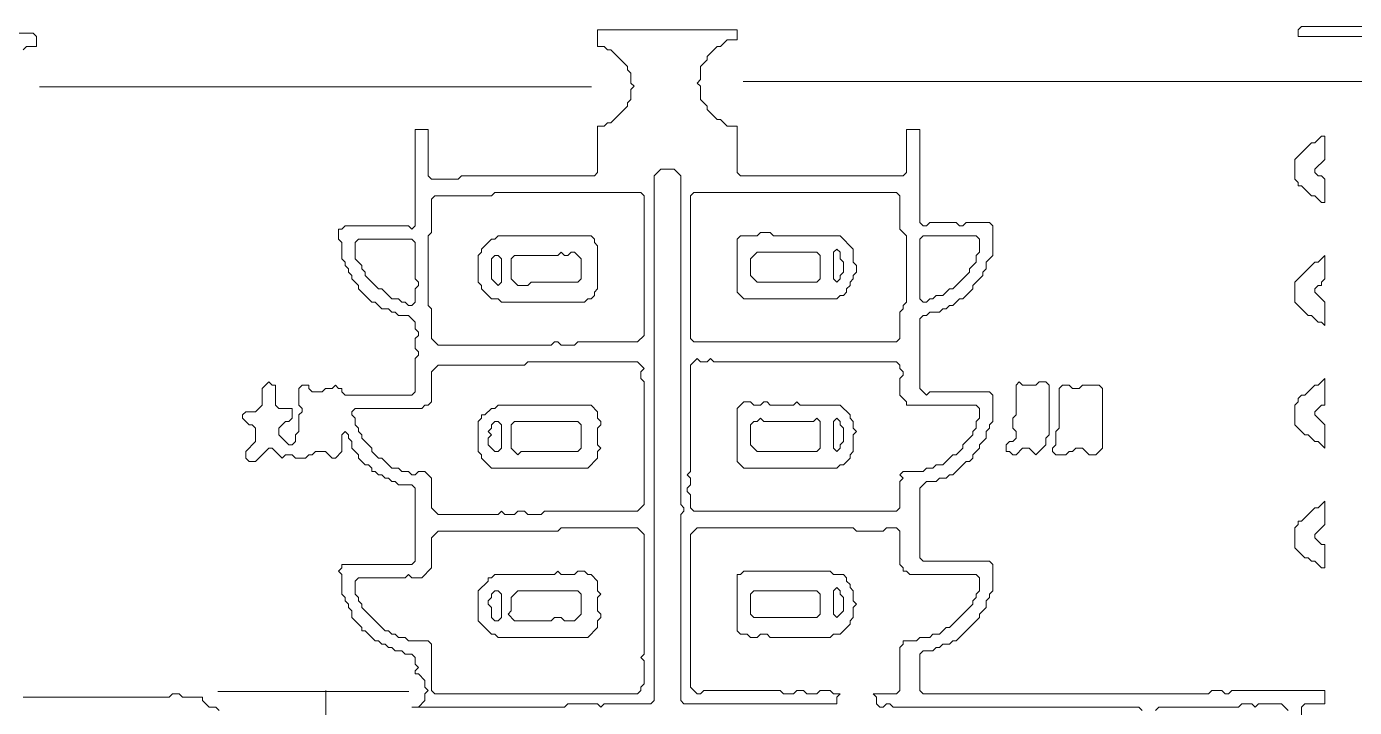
# Model space of a CAD drawing. Header units: millimetres. Extents: x 4 to 412, y 4 to 290.
# Drawn here: x 134.25 to 169.27, y 206.93 to 224.89 of the extents above; entities that cross this region are included whole.
import ezdxf

# ---------------------------------------------------------------- set-up
doc = ezdxf.new("R2010")
doc.units = ezdxf.units.MM
for name, color, linetype, lineweight in [('TRACE_CURVE', 6, 'Continuous', 0), ('TRACE_STRAIGHT', 5, 'Continuous', 0), ('TRACE_TEXT_SYMBOL', 6, 'Continuous', 0)]:
    doc.layers.add(name, color=color, linetype=linetype, lineweight=lineweight)

msp = doc.modelspace()

# ---------------------------------------------------------------- linework, layer by layer
at = {"layer": 'TRACE_CURVE', "color": 6}
for points in [[(134.164, 224.278), (134.251, 224.365), (134.514, 224.365), (134.514, 224.628), (134.427, 224.716), (132.325, 224.716)], [(149.314, 224.803), (149.314, 224.365), (149.489, 224.365), (149.577, 224.278), (149.665, 224.278), (150.102, 223.84), (150.102, 223.752), (150.19, 223.665), (150.19, 223.402), (150.278, 223.315), (150.19, 223.227), (150.19, 222.964), (150.102, 222.877), (150.102, 222.789), (149.665, 222.351), (149.577, 222.351), (149.489, 222.264), (149.314, 222.264), (149.314, 221.038), (149.227, 220.95), (145.724, 220.95), (145.636, 220.862), (144.935, 220.862), (144.848, 220.95), (144.848, 222.176), (144.498, 222.176), (144.498, 219.636), (144.41, 219.549), (144.322, 219.636), (142.659, 219.636), (142.571, 219.549), (142.483, 219.549), (142.483, 219.286), (142.571, 219.199), (142.571, 218.761), (142.659, 218.673), (142.659, 218.585), (142.746, 218.498), (142.746, 218.41), (142.834, 218.323), (142.834, 218.235), (143.009, 218.06), (143.009, 217.972), (143.359, 217.622), (143.447, 217.622), (143.622, 217.447), (143.797, 217.447), (143.885, 217.359), (143.972, 217.359), (144.06, 217.272), (144.322, 217.272), (144.498, 217.097), (144.498, 216.922), (144.585, 216.834), (144.585, 216.746), (144.498, 216.659), (144.498, 216.396), (144.585, 216.309), (144.585, 216.221), (144.498, 216.133), (144.498, 215.258), (144.41, 215.17), (142.659, 215.17), (142.571, 215.258)], [(152.467, 222.439), (152.204, 222.701), (152.204, 222.789), (152.029, 222.964), (152.029, 223.315), (151.941, 223.402), (152.029, 223.49), (152.029, 223.84), (152.204, 224.015), (152.204, 224.103), (152.467, 224.365), (152.554, 224.365), (152.73, 224.541), (152.992, 224.541), (152.992, 224.803), (149.314, 224.803)], [(159.648, 210.791), (157.896, 210.791), (157.809, 210.879), (157.809, 212.718), (157.984, 212.893), (158.247, 212.893), (158.334, 212.981), (158.51, 212.981), (158.597, 213.068), (158.685, 213.068), (159.035, 213.419), (159.123, 213.419), (159.21, 213.506), (159.21, 213.594), (159.385, 213.769), (159.385, 213.856), (159.56, 214.032), (159.56, 214.207), (159.648, 214.294), (159.648, 214.382), (159.736, 214.47), (159.736, 215.17), (159.648, 215.258), (158.072, 215.258), (157.984, 215.17), (157.809, 215.345), (157.809, 217.184), (157.896, 217.272), (157.984, 217.272), (158.072, 217.359), (158.334, 217.359), (158.422, 217.447), (158.51, 217.447), (158.597, 217.535), (158.685, 217.535), (158.86, 217.71), (158.947, 217.71), (159.21, 217.972), (159.21, 218.06), (159.473, 218.323), (159.473, 218.41), (159.56, 218.498), (159.56, 218.673), (159.736, 218.848), (159.736, 219.636), (159.648, 219.724), (159.035, 219.724), (158.947, 219.636), (158.86, 219.636), (158.772, 219.724), (158.072, 219.724), (157.984, 219.636), (157.896, 219.636), (157.809, 219.724), (157.809, 222.176), (157.459, 222.176), (157.459, 221.038), (157.371, 220.95), (153.08, 220.95), (152.992, 221.038), (152.992, 222.264), (152.73, 222.264), (152.554, 222.439), (152.467, 222.439)], [(150.715, 207.026), (150.803, 207.113), (150.803, 220.95), (150.978, 221.125), (151.328, 221.125), (151.504, 220.95), (151.504, 212.28), (151.591, 212.193), (151.591, 212.105), (151.504, 212.017), (151.504, 207.113), (151.591, 207.026), (155.62, 207.026), (155.62, 207.201), (155.707, 207.288), (155.532, 207.288), (155.444, 207.376), (155.182, 207.376), (155.094, 207.288), (154.831, 207.288), (154.744, 207.376), (154.569, 207.376), (154.481, 207.288), (154.218, 207.288), (154.131, 207.376), (152.117, 207.376), (152.029, 207.288), (151.941, 207.288), (151.766, 207.464), (151.766, 211.492), (151.941, 211.667), (156.057, 211.667), (156.145, 211.58), (156.846, 211.58), (156.933, 211.667), (157.196, 211.667), (157.283, 211.58), (157.283, 210.704), (157.371, 210.616), (157.371, 210.529), (157.459, 210.529), (157.546, 210.441), (159.298, 210.441), (159.385, 210.354), (159.385, 210.003), (159.298, 209.916), (159.298, 209.828), (159.21, 209.74), (159.21, 209.653), (158.597, 209.04), (158.51, 209.04), (158.334, 208.865), (158.159, 208.865), (158.072, 208.777), (157.809, 208.777), (157.721, 208.69), (157.371, 208.69), (157.371, 208.602), (157.283, 208.514), (157.283, 207.376), (157.196, 207.288), (156.583, 207.288), (156.67, 207.201), (156.67, 207.026)], [(142.571, 215.258), (142.571, 215.345), (142.483, 215.345), (142.396, 215.433), (142.308, 215.345), (142.133, 215.345), (142.046, 215.258), (141.783, 215.258), (141.695, 215.345), (141.695, 215.433), (141.52, 215.433), (141.433, 215.345), (141.433, 214.907), (141.52, 214.82), (141.52, 214.732), (141.433, 214.645), (141.433, 214.207), (141.345, 214.119), (141.345, 213.944), (141.257, 213.856), (141.17, 213.856), (140.907, 214.119), (140.907, 214.294), (141.082, 214.47), (141.17, 214.47), (141.257, 214.557), (141.257, 214.82), (140.907, 214.82), (140.82, 214.907), (140.82, 215.433), (140.732, 215.433), (140.644, 215.52), (140.469, 215.345), (140.469, 214.907), (140.294, 214.732), (140.031, 214.732), (139.944, 214.645), (139.944, 214.557), (140.119, 214.382), (140.206, 214.382), (140.294, 214.294), (140.294, 213.944), (140.031, 213.681), (140.031, 213.506), (140.119, 213.419), (140.294, 213.419), (140.644, 213.769), (140.732, 213.769), (140.995, 213.506), (141.082, 213.594), (141.257, 213.594), (141.345, 213.506), (141.608, 213.506), (141.695, 213.594), (141.783, 213.594), (141.87, 213.681), (142.133, 213.681), (142.308, 213.506), (142.396, 213.506), (142.571, 213.681), (142.571, 214.119), (142.659, 214.207), (142.746, 214.119), (142.746, 214.032)], [(142.746, 214.032), (142.834, 213.944), (142.834, 213.769), (143.009, 213.594), (143.009, 213.506), (143.184, 213.331), (143.272, 213.331), (143.359, 213.243), (143.359, 213.156), (143.447, 213.156), (143.534, 213.068), (143.622, 213.068), (143.709, 212.981), (143.797, 212.981), (143.885, 212.893), (143.972, 212.893), (144.06, 212.806), (144.41, 212.806), (144.498, 212.718), (144.498, 210.791), (144.41, 210.704), (142.571, 210.704), (142.571, 210.616), (142.483, 210.529), (142.571, 210.441), (142.571, 209.916), (142.659, 209.828), (142.659, 209.74), (142.746, 209.653), (142.746, 209.565), (142.834, 209.478), (142.834, 209.303), (143.096, 209.04), (143.096, 208.952), (143.184, 208.952), (143.447, 208.69), (143.534, 208.69), (143.622, 208.602), (143.709, 208.602), (143.797, 208.514), (143.885, 208.514), (143.972, 208.427), (144.147, 208.427), (144.235, 208.339), (144.41, 208.339), (144.498, 208.252), (144.498, 208.077), (144.585, 207.989), (144.498, 207.901), (144.498, 207.814), (144.585, 207.814), (144.76, 207.639), (144.76, 207.464), (144.848, 207.376), (144.76, 207.288), (144.76, 207.113), (144.585, 206.938), (144.41, 206.938), (148.438, 206.938), (148.526, 207.026), (149.314, 207.026), (149.402, 206.938), (149.489, 207.026), (150.715, 207.026)], [(167.88, 206.5), (167.88, 206.938), (167.968, 207.026), (168.493, 207.026), (168.493, 207.376), (166.041, 207.376), (165.953, 207.288), (165.866, 207.288), (165.778, 207.376), (165.515, 207.376), (165.428, 207.288), (157.896, 207.288), (157.809, 207.376), (157.809, 208.339), (157.896, 208.427), (158.159, 208.427), (158.247, 208.514), (158.334, 208.514), (158.422, 208.602), (158.597, 208.602), (158.685, 208.69), (158.772, 208.69), (159.385, 209.303), (159.385, 209.39), (159.56, 209.565), (159.56, 209.74), (159.648, 209.828), (159.648, 209.916), (159.736, 210.003), (159.736, 210.704), (159.648, 210.791)], [(139.331, 206.851), (139.243, 206.938), (139.068, 206.938), (138.893, 207.113), (138.893, 207.201), (138.367, 207.201), (138.28, 207.288), (138.105, 207.288), (138.017, 207.201), (134.164, 207.201)], [(156.67, 207.026), (156.758, 206.938), (156.846, 206.938), (156.933, 207.026), (157.021, 207.026), (157.108, 206.938), (163.589, 206.938), (163.676, 206.851)], [(164.027, 206.851), (164.114, 206.938), (166.216, 206.938), (166.304, 207.026), (166.566, 207.026), (166.654, 206.938), (166.742, 207.026), (167.355, 207.026), (167.53, 206.851)]]:
    msp.add_lwpolyline(points, dxfattribs=at)
for points in [[(146.512, 220.425), (146.599, 220.512), (150.453, 220.512), (150.54, 220.425), (150.54, 216.746), (150.365, 216.571), (148.789, 216.571), (148.701, 216.484), (148.351, 216.484), (148.263, 216.571), (148.176, 216.571), (148.088, 216.484), (145.111, 216.484), (144.935, 216.659), (144.935, 217.447), (144.848, 217.535), (144.848, 219.374), (144.935, 219.461), (144.935, 220.337), (145.023, 220.425)], [(151.766, 220.425), (151.854, 220.512), (157.196, 220.512), (157.283, 220.425), (157.283, 219.549), (157.459, 219.374), (157.459, 217.622), (157.371, 217.535), (157.371, 217.447), (157.283, 217.359), (157.283, 216.659), (157.196, 216.571), (151.854, 216.571), (151.766, 216.659)], [(142.921, 219.199), (143.009, 219.286), (144.41, 219.286), (144.498, 219.199), (144.498, 218.235), (144.585, 218.148), (144.585, 218.06), (144.498, 217.972), (144.498, 217.622), (144.41, 217.535), (144.322, 217.535), (144.235, 217.622), (144.147, 217.622), (144.06, 217.71), (143.885, 217.71), (143.622, 217.972), (143.534, 217.972), (143.184, 218.323), (143.184, 218.41), (143.096, 218.498), (143.096, 218.585), (142.921, 218.761)], [(157.809, 219.286), (157.896, 219.374), (159.298, 219.374), (159.385, 219.286), (159.385, 218.936), (159.298, 218.848), (159.298, 218.673), (159.123, 218.498), (159.123, 218.41), (158.685, 217.972), (158.597, 217.972), (158.422, 217.797), (158.247, 217.797), (158.159, 217.71), (158.072, 217.71), (157.984, 217.622), (157.896, 217.622), (157.809, 217.71)], [(151.941, 216.133), (152.029, 216.046), (152.204, 216.046), (152.292, 216.133), (152.379, 216.046), (157.196, 216.046), (157.283, 215.958), (157.283, 215.871), (157.371, 215.783), (157.371, 215.696), (157.283, 215.608), (157.283, 215.17), (157.459, 214.995), (157.459, 214.907), (159.298, 214.907), (159.385, 214.82), (159.385, 214.557), (159.298, 214.47), (159.298, 214.294), (159.21, 214.207), (159.21, 214.119), (158.947, 213.856), (158.947, 213.769), (158.772, 213.594), (158.685, 213.594), (158.422, 213.331), (158.247, 213.331), (158.159, 213.243), (157.984, 213.243), (157.896, 213.156), (157.371, 213.156), (157.283, 213.068), (157.371, 212.981), (157.283, 212.893), (157.283, 212.193), (157.196, 212.105), (151.854, 212.105), (151.766, 212.193), (151.766, 212.543), (151.679, 212.63), (151.679, 212.718), (151.766, 212.806), (151.766, 212.981), (151.679, 213.068), (151.766, 213.156), (151.766, 215.958)], [(147.388, 215.958), (147.475, 216.046), (150.365, 216.046), (150.54, 215.871), (150.453, 215.783), (150.453, 215.608), (150.54, 215.52), (150.54, 212.28), (150.365, 212.105), (147.913, 212.105), (147.825, 212.017), (147.475, 212.017), (147.388, 212.105), (147.212, 212.105), (147.125, 212.017), (146.862, 212.017), (146.775, 212.105), (146.687, 212.017), (145.111, 212.017), (144.935, 212.193), (144.935, 212.981), (144.76, 213.156), (144.585, 213.156), (144.498, 213.068), (144.41, 213.068), (144.322, 213.156), (144.147, 213.156), (144.06, 213.243), (143.885, 213.243), (143.622, 213.506), (143.534, 213.506), (143.359, 213.681), (143.359, 213.769), (143.096, 214.032), (143.096, 214.119), (143.009, 214.207), (143.009, 214.294), (142.921, 214.382), (142.921, 214.557), (142.834, 214.645), (142.834, 214.732), (142.921, 214.82), (144.673, 214.82), (144.76, 214.907), (144.848, 214.907), (144.935, 214.995), (144.935, 215.783), (145.111, 215.958)], [(148.263, 211.58), (148.351, 211.667), (150.365, 211.667), (150.54, 211.492), (150.54, 208.339), (150.453, 208.252), (150.54, 208.164), (150.54, 207.551), (150.453, 207.464), (150.453, 207.376), (150.365, 207.288), (145.023, 207.288), (144.935, 207.376), (144.935, 208.602), (144.848, 208.69), (144.322, 208.69), (144.235, 208.777), (144.06, 208.777), (143.972, 208.865), (143.885, 208.865), (143.797, 208.952), (143.709, 208.952), (143.096, 209.565), (143.096, 209.653), (143.009, 209.74), (143.009, 209.828), (142.921, 209.916), (142.921, 210.266), (143.009, 210.354), (144.235, 210.354), (144.322, 210.441), (144.41, 210.354), (144.673, 210.354), (144.935, 210.616), (144.935, 211.404), (145.111, 211.58)]]:
    msp.add_lwpolyline(points, close=True, dxfattribs=at)
at = {"layer": 'TRACE_STRAIGHT', "color": 5}
for p, q in [((134.594, 223.297), (149.154, 223.297)), ((153.152, 223.443), (186.364, 223.443)), ((139.298, 207.348), (144.333, 207.348)), ((142.146, 207.376), (142.146, 196.522))]:
    msp.add_line(p, q, dxfattribs=at)
at = {"layer": 'TRACE_TEXT_SYMBOL', "color": 6}
for points in [[(167.88, 224.891), (167.792, 224.803), (167.792, 224.628), (171.558, 224.628), (171.558, 224.803), (171.471, 224.891)], [(168.405, 222.001), (168.23, 221.826), (168.143, 221.826), (167.705, 221.388), (167.705, 220.862), (167.792, 220.775), (167.792, 220.687), (167.88, 220.687), (168.143, 220.425), (168.23, 220.425), (168.405, 220.249), (168.493, 220.249), (168.493, 220.862), (168.405, 220.95), (168.318, 220.95), (168.23, 221.038), (168.23, 221.125), (168.493, 221.388), (168.493, 222.001)], [(146.687, 219.374), (146.599, 219.286), (146.512, 219.286), (146.249, 219.023), (146.249, 218.936), (146.162, 218.848), (146.162, 218.148), (146.249, 218.06), (146.249, 217.972), (146.512, 217.71), (146.687, 217.71), (146.775, 217.622), (148.964, 217.622), (149.051, 217.71), (149.139, 217.71), (149.227, 217.797), (149.227, 217.885), (149.314, 217.972), (149.314, 219.111), (149.227, 219.199), (149.227, 219.286), (149.139, 219.374)], [(153.605, 219.461), (153.518, 219.374), (153.08, 219.374), (152.992, 219.286), (152.992, 217.885), (153.167, 217.71), (155.62, 217.71), (155.707, 217.797), (155.795, 217.797), (155.882, 217.885), (155.882, 217.972), (155.97, 218.06), (155.97, 218.148), (156.057, 218.235), (156.057, 218.323), (156.145, 218.41), (156.145, 218.585), (156.057, 218.673), (156.057, 219.023), (155.707, 219.374), (153.956, 219.374), (153.868, 219.461)], [(148.263, 218.848), (148.351, 218.936), (148.438, 218.848), (148.526, 218.848), (148.614, 218.936), (148.701, 218.936), (148.876, 218.761), (148.876, 218.235), (148.789, 218.148), (147.563, 218.148), (147.475, 218.06), (147.212, 218.06), (147.037, 218.235), (147.037, 218.761), (147.125, 218.848)], [(153.518, 218.936), (155.094, 218.936), (155.182, 218.848), (155.182, 218.235), (155.094, 218.148), (153.518, 218.148), (153.343, 218.323), (153.343, 218.761)], [(155.532, 218.936), (155.62, 219.023), (155.707, 218.936), (155.707, 218.761), (155.795, 218.673), (155.795, 218.41), (155.707, 218.323), (155.707, 218.235), (155.62, 218.148), (155.532, 218.235)], [(146.512, 218.761), (146.599, 218.848), (146.687, 218.848), (146.775, 218.761), (146.775, 218.148), (146.687, 218.06), (146.512, 218.235)], [(168.493, 218.848), (168.318, 218.673), (168.23, 218.673), (167.705, 218.148), (167.705, 217.622), (168.055, 217.272), (168.143, 217.272), (168.318, 217.097), (168.405, 217.097), (168.493, 217.009), (168.493, 217.622), (168.23, 217.885), (168.23, 217.972), (168.318, 218.06), (168.405, 218.06), (168.405, 218.148), (168.493, 218.235)], [(160.436, 215.52), (160.349, 215.433), (160.349, 214.645), (160.261, 214.557), (160.261, 214.294), (160.349, 214.207), (160.349, 214.032), (160.261, 213.944), (160.173, 213.944), (160.086, 213.856), (160.086, 213.681), (160.173, 213.681), (160.261, 213.594), (160.349, 213.594), (160.524, 213.769), (160.699, 213.769), (160.874, 213.594), (161.137, 213.856), (161.137, 214.032), (161.224, 214.119), (161.224, 215.433), (161.137, 215.52), (160.962, 215.52), (160.874, 215.433), (160.524, 215.433)], [(161.575, 215.433), (161.487, 215.345), (161.487, 214.294), (161.399, 214.207), (161.399, 213.856), (161.312, 213.769), (161.312, 213.681), (161.399, 213.594), (161.662, 213.594), (161.75, 213.681), (161.837, 213.681), (161.925, 213.769), (162.1, 213.769), (162.275, 213.594), (162.45, 213.594), (162.626, 213.769), (162.626, 215.345), (162.538, 215.433), (162.1, 215.433), (162.012, 215.345), (161.837, 215.345), (161.75, 215.433)], [(168.493, 215.608), (168.318, 215.433), (168.23, 215.433), (167.968, 215.17), (167.88, 215.17), (167.792, 215.083), (167.792, 214.995), (167.705, 214.907), (167.705, 214.382), (167.968, 214.119), (168.055, 214.119), (168.23, 213.944), (168.318, 213.944), (168.493, 213.769), (168.493, 214.382), (168.23, 214.645), (168.23, 214.732), (168.405, 214.907), (168.493, 214.907)], [(146.687, 214.907), (146.599, 214.82), (146.512, 214.82), (146.337, 214.645), (146.249, 214.645), (146.249, 214.557), (146.162, 214.47), (146.162, 213.681), (146.249, 213.594), (146.249, 213.506), (146.512, 213.243), (149.051, 213.243), (149.314, 213.506), (149.314, 213.681), (149.402, 213.769), (149.314, 213.856), (149.314, 214.294), (149.402, 214.382), (149.402, 214.47), (149.314, 214.557), (149.314, 214.732), (149.139, 214.907)], [(153.167, 214.995), (152.992, 214.82), (152.992, 213.419), (153.167, 213.243), (155.62, 213.243), (155.707, 213.331), (155.795, 213.331), (155.97, 213.506), (155.97, 213.594), (156.057, 213.681), (156.057, 214.119), (156.145, 214.207), (156.057, 214.294), (156.057, 214.47), (155.97, 214.557), (155.97, 214.645), (155.707, 214.907), (154.656, 214.907), (154.569, 214.995), (154.481, 214.907), (153.868, 214.907), (153.781, 214.995), (153.693, 214.995), (153.605, 214.907), (153.43, 214.907), (153.343, 214.995)], [(146.512, 214.382), (146.599, 214.47), (146.687, 214.47), (146.775, 214.382), (146.775, 213.769), (146.687, 213.681), (146.599, 213.681), (146.424, 213.856), (146.424, 214.032), (146.512, 214.119), (146.424, 214.207), (146.512, 214.294)], [(147.037, 214.382), (147.125, 214.47), (148.789, 214.47), (148.876, 214.382), (148.876, 213.769), (148.789, 213.681), (147.3, 213.681), (147.212, 213.594), (147.037, 213.769)], [(153.518, 214.47), (153.605, 214.557), (153.693, 214.47), (155.007, 214.47), (155.094, 214.557), (155.182, 214.47), (155.182, 213.769), (155.094, 213.681), (153.518, 213.681), (153.343, 213.856), (153.343, 214.382), (153.43, 214.47)], [(155.532, 214.47), (155.62, 214.557), (155.707, 214.47), (155.707, 214.382), (155.795, 214.294), (155.795, 213.944), (155.707, 213.856), (155.707, 213.769), (155.62, 213.681), (155.532, 213.769)], [(168.493, 212.368), (168.318, 212.193), (168.23, 212.193), (167.88, 211.842), (167.792, 211.842), (167.792, 211.755), (167.705, 211.667), (167.705, 211.142), (167.968, 210.879), (168.055, 210.879), (168.143, 210.791), (168.23, 210.791), (168.405, 210.616), (168.493, 210.616), (168.493, 211.229), (168.405, 211.229), (168.23, 211.404), (168.23, 211.492), (168.493, 211.755)], [(148.263, 210.529), (148.176, 210.441), (146.599, 210.441), (146.512, 210.354), (146.424, 210.354), (146.424, 210.266), (146.162, 210.003), (146.162, 209.215), (146.512, 208.865), (146.599, 208.865), (146.687, 208.777), (149.051, 208.777), (149.314, 209.04), (149.314, 209.215), (149.402, 209.303), (149.402, 209.39), (149.314, 209.478), (149.314, 209.828), (149.402, 209.916), (149.314, 210.003), (149.314, 210.266), (149.139, 210.441), (149.051, 210.441), (148.964, 210.529), (148.789, 210.529), (148.701, 210.441), (148.351, 210.441)], [(153.167, 210.529), (153.08, 210.441), (152.992, 210.441), (152.992, 208.952), (153.08, 208.865), (153.255, 208.865), (153.343, 208.777), (153.518, 208.777), (153.605, 208.865), (153.781, 208.865), (153.868, 208.777), (155.444, 208.777), (155.532, 208.865), (155.707, 208.865), (155.97, 209.127), (155.97, 209.215), (156.057, 209.303), (156.057, 209.565), (156.145, 209.653), (156.057, 209.74), (156.057, 210.003), (155.97, 210.091), (155.97, 210.178), (155.882, 210.266), (155.882, 210.354), (155.795, 210.441), (155.532, 210.441), (155.444, 210.529)], [(146.512, 209.916), (146.599, 210.003), (146.687, 210.003), (146.775, 209.916), (146.775, 209.303), (146.687, 209.215), (146.599, 209.215), (146.512, 209.303), (146.512, 209.565), (146.424, 209.653), (146.424, 209.74), (146.512, 209.828)], [(147.212, 210.003), (148.789, 210.003), (148.876, 209.916), (148.876, 209.39), (148.701, 209.215), (148.438, 209.215), (148.351, 209.303), (148.176, 209.303), (148.088, 209.215), (147.125, 209.215), (146.95, 209.39), (147.037, 209.478), (147.037, 209.828)], [(153.343, 209.916), (153.43, 210.003), (155.094, 210.003), (155.182, 209.916), (155.182, 209.39), (155.094, 209.303), (153.43, 209.303), (153.343, 209.39)], [(155.532, 210.003), (155.62, 210.091), (155.707, 210.003), (155.707, 209.916), (155.795, 209.828), (155.795, 209.478), (155.62, 209.303), (155.532, 209.39)]]:
    msp.add_lwpolyline(points, close=True, dxfattribs=at)

doc.saveas('drawing.dxf')
